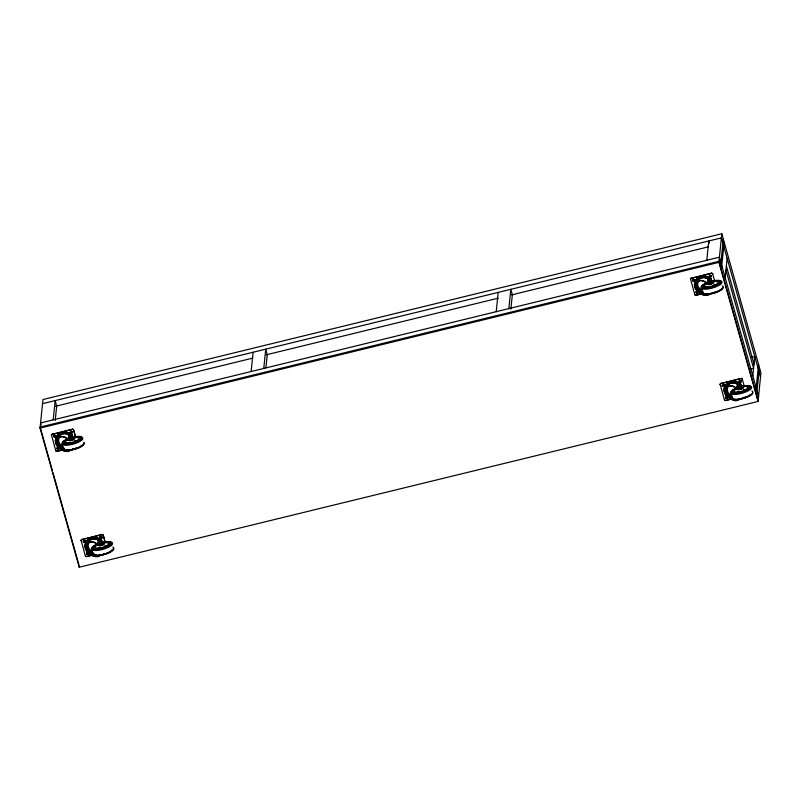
<?xml version="1.0" encoding="UTF-8"?>
<svg xmlns="http://www.w3.org/2000/svg" width="801" height="801" viewBox="0 0 801 801"><rect width="100%" height="100%" fill="white"/><g stroke="black" fill="none" stroke-linecap="round" stroke-linejoin="round"><path stroke-width="1.2" d="M70.438 436.144A7.74 7.339 5.8 0 0 69.146 435.023L68.265 440.3C70.818 441.341 75.364 438.307 71.81 439.569M100.055 541.386A7.74 7.339 5.8 0 0 98.763 540.264L97.882 545.541L102.969 544.55L100.796 544.81M712.409 283.284L708.845 284.385L712.399 283.314L710.928 278.578L709.306 278.948L708.705 283.985A1.872 1.101 61.2 0 1 707.834 283.574L704.109 281.121A16.1 9.492 61.2 0 0 699.924 280.41C691.023 282.322 697.491 294.538 704.079 295.179A15.97 9.412 61.2 0 0 708.404 295.068L710.367 293.577M736.82 389.086L737.821 384.22L736.93 389.486C742.417 390.067 742.607 387.434 740.725 388.695M56.981 448.43L57.111 447.839M70.298 432.68C70.959 434.102 73.031 431.819 72.3 432.75M83.394 541.146C87.289 538.542 83.634 545.581 83.454 540.885M88.871 553.601L88.821 553.07M99.765 537.331L100.025 536.79M101.967 537.721L101.256 536.66L99.795 537.201M692.655 280.35L693.486 281.311L694.777 280.65M694.857 280.68L694.948 280.14M696.039 292.515L696.319 291.564M709.225 276.055L709.285 275.934M711.448 276.375L710.317 277.066L709.346 276.625M722.322 385.922C721.371 384.82 723.814 387.994 724.464 385.772M722.432 385.902C724.104 387.784 725.476 383.609 722.692 384.86M738.852 381.616L739.543 380.685L740.965 381.096M741.035 381.016L740.965 381.937M40.05 428.114L42.954 399.539L721.801 233.772L760.95 372.886L758.046 401.461L79.199 567.228L40.05 428.114L718.898 262.348L721.801 233.772M52.315 434.112A1.091 1.031 5.8 0 0 51.544 435.374L51.524 435.584A1.091 1.031 5.8 0 1 52.295 434.322L72.32 429.226A1.091 1.031 5.8 0 1 73.652 429.977L75.604 436.915M53.206 419.864L55.169 400.59L56.691 405.997L55.219 420.455M53.917 435.754L55.059 435.243L55.89 436.064M54.508 435.303C51.985 436.635 55.589 438.037 55.86 436.535M64.15 449.641L57.091 451.363A1.091 1.031 5.8 0 1 55.76 450.613L55.78 450.412A1.091 1.031 5.8 0 0 57.111 451.153L62.999 449.721M57.352 447.739L58.443 447.268L59.274 448.089M57.041 448.49L57.752 449.371L58.964 448.88M68.265 440.3L68.636 435.153M68.155 439.899L69.287 434.613A1.091 1.031 5.8 0 0 69.647 434.773C71.689 437.016 70.158 432.059 69.857 440.44M70.148 432.16L71.379 431.188L72.37 432.099M70.178 432.43L70.688 433.241L71.609 433.041M75.584 437.126L73.632 430.187A1.091 1.031 5.8 0 0 72.3 429.436L72.32 429.226M68.425 438.738A8.721 2.593 -15.7 0 0 66.493 443.594A8.721 2.593 -15.7 0 0 80.01 439.208A8.721 2.593 -15.7 0 0 72.49 437.416L70.047 438.447L70.268 439.248L73.432 438.477L72.681 438.227L71.98 435.033M81.932 539.353A1.091 1.031 5.8 0 0 81.161 540.615L81.141 540.825A1.091 1.031 5.8 0 1 81.912 539.564L101.937 534.467A1.091 1.031 5.8 0 1 103.269 535.218L105.221 542.157M79.199 567.228L79.309 566.197M83.504 540.835L84.125 540.545M84.606 542.527L85.497 541.236L85.447 541.907M92.586 555.163L86.708 556.605A1.091 1.031 5.8 0 1 85.367 555.854L85.387 555.644A1.091 1.031 5.8 0 0 86.728 556.395L92.606 554.953M86.628 553.942L87.569 552.55L88.801 553.271M86.838 552.91L87.099 554.512L88.791 553.851M97.882 545.541L98.253 540.395M97.762 545.141L98.903 539.854A1.091 1.031 5.8 0 0 99.264 540.014C101.186 542.397 99.945 536.96 99.414 545.671M100.636 536.72C101.417 535.328 102.588 538.622 102.007 537.131M101.156 538.292C99.004 537.851 100.636 539.043 101.777 538.002M105.201 542.357L103.249 535.418A1.091 1.031 5.8 0 0 101.917 534.678L101.937 534.467M251.134 371.534L253.096 352.25M263.769 368.45L265.732 349.166L267.254 354.583L265.902 367.839M496.23 311.679L498.182 292.405M508.865 308.595L510.818 289.321L512.34 294.728L510.878 309.186M691.363 278.067A1.091 1.031 5.8 0 0 690.602 279.319L690.572 279.529A1.091 1.031 5.8 0 1 691.343 278.267L711.368 273.181A1.091 1.031 5.8 0 1 712.71 273.922L714.642 281.071M692.865 279.799L693.906 279.179L694.867 279.749M694.036 281.241L694.527 280.881M702.026 293.877L696.139 295.309A1.091 1.031 5.8 0 1 694.807 294.568L694.827 294.357A1.091 1.031 5.8 0 0 696.159 295.098L702.046 293.667M696.399 291.684L698.192 291.654M696.059 292.175L696.73 293.306L698.112 292.725M706.792 260.265L708.745 240.991L709.356 243.154M708.845 284.385L707.203 283.844L708.204 278.978A7.74 7.339 5.8 0 1 709.486 280.09M707.313 284.245L707.683 279.098M707.203 283.844L708.204 278.978M707.834 283.564L708.344 278.568A1.091 1.031 5.8 0 0 708.705 278.718L709.085 279.349L709.746 278.868M710.066 275.424C713.12 275.204 709.065 276.065 710.087 275.224M709.235 276.375L709.746 277.196L710.657 276.986M712.71 273.922L712.69 274.132A1.091 1.031 5.8 0 0 711.348 273.381L711.368 273.181M711.038 278.978L708.805 279.659L709.856 279.269M720.53 266.723L723.323 239.179M721.371 269.727L724.174 242.192M725.175 277.627L727.138 258.353M720.98 383.299A1.091 1.031 5.8 0 0 720.209 384.56L720.189 384.77A1.091 1.031 5.8 0 1 720.96 383.509L740.985 378.422A1.091 1.031 5.8 0 1 742.327 379.163L744.249 386.312M723.153 384.7L724.434 385.131M731.643 399.108L725.756 400.55A1.091 1.031 5.8 0 1 724.424 399.799L724.444 399.599A1.091 1.031 5.8 0 0 725.776 400.34L731.663 398.908M726.557 396.525L725.916 397.016L727.388 396.535L733.696 400.42A16.1 9.492 61.2 0 0 737.681 400.42L739.523 399.349M725.726 398.017L725.846 396.916L726.147 398.467L727.809 397.857L727.598 396.895L726.537 396.725M736.93 389.486L737.3 384.34M740.935 389.116L738.322 389.216A1.872 1.101 61.2 0 1 737.451 388.805L737.961 383.799A1.091 1.031 5.8 0 0 738.322 383.959C740.264 386.412 738.892 380.665 738.462 389.626M739.683 380.665L740.815 380.665L740.875 381.907M740.184 382.447C741.756 381.807 738.712 382.928 738.902 382.017M742.327 379.163L742.297 379.374A1.091 1.031 5.8 0 0 740.965 378.623L740.985 378.422M740.655 384.22L738.422 384.901L739.473 384.51M752.82 375.849L754.772 356.575L751.368 357.406M755.784 392.009L758.577 364.465M756.625 395.013L759.428 367.479M57.131 448.95L57.892 447.338M70.238 432.83L71.039 431.268M692.785 280.6L693.556 279.259M694.757 280.851L694.948 280.21L694.557 281.051M696.039 292.315L696.94 291.284M698.332 292.235L698.172 292.826M722.272 385.531L722.332 385.121M725.656 397.556L725.686 397.887M727.809 396.895L727.038 398.508M71.009 439.068L71.539 438.748M102.278 543.969L101.667 544.75M710.056 283.023C712.199 281.411 712.179 284.135 710.197 283.494M739.673 388.265L740.484 387.794M741.356 387.874L740.605 388.295M70.748 438.167L72.24 437.967M739.423 387.354L741.035 387.063A6.979 2.073 -15.7 0 1 747.173 388.525A6.979 2.073 -15.7 0 1 736.54 392.11A6.979 2.073 -15.7 0 1 737.431 388.395M71.519 433.261L72.4 432.36M692.665 280.22L692.805 279.699M697.421 293.266L698.332 292.105L698.212 292.765M711.408 276.435L711.468 275.975M724.545 385.181L724.494 385.852M738.822 381.486L739.703 380.455M102.959 544.6L101.487 539.874L100.305 540.164M55.83 436.665L54.989 437.296M101.967 537.872L101.957 537M711.408 276.575L710.567 277.206M727.879 397.877L727.919 397.146M57.031 448.17L57.372 447.529M83.334 541.055L83.234 541.846L84.626 542.327M694.878 280.47L694.928 280.28M740.995 381.877L740.995 381.156M71.259 438.157L72.42 437.706A10.904 3.244 -15.7 0 1 82.153 439.799A10.904 3.244 -15.7 0 1 64.881 445.236A10.904 3.244 -15.7 0 1 68.646 438.808M722.342 385.271L723.173 384.49M100.636 544.269L102.298 543.849M741.315 387.934L740.685 387.794M59.124 448.88L59.274 448.29L58.373 449.321M740.935 386.953L741.015 386.843A10.904 3.244 -15.7 0 1 750.917 388.885A10.904 3.244 -15.7 0 1 733.916 394.442A10.904 3.244 -15.7 0 1 736.61 388.275M88.721 553.962L87.99 554.562M101.907 537.841L101.136 538.492M101.136 554.582L98.964 556.345A15.97 9.412 61.2 0 1 94.638 556.455C88.05 555.834 81.592 543.619 90.483 541.686A16.1 9.492 61.2 0 1 94.668 542.407L98.393 544.85A1.872 1.101 61.2 0 0 99.264 545.251L101.887 545.171M740.184 398.528L739.764 399.088M71.319 449.631L69.006 451.233A16.1 9.492 61.2 0 1 65.021 451.223C58.433 450.593 51.975 438.387 60.866 436.445A15.97 9.412 61.2 0 1 65.482 437.356M739.944 388.074L740.414 388.245M100.405 554.763L98.423 556.064A15.229 8.971 61.2 0 1 94.598 556.074C88.37 555.473 82.253 543.919 90.663 542.087A15.229 8.971 61.2 0 1 94.688 542.788L98.263 545.181M709.846 293.466L707.854 294.778A15.229 8.971 61.2 0 1 704.039 294.778C697.801 294.187 691.684 282.633 700.104 280.801A15.229 8.971 61.2 0 1 704.119 281.501L707.704 283.894M53.887 435.594L53.807 436.775L55.079 437.076M99.965 537.05L100.656 536.51M86.919 553.02L87.509 552.57M72.631 438.768L72.47 438.888M105.031 553.932L103.81 554.212M714.382 292.776L714.292 292.846A8.721 2.593 -15.7 0 0 721.451 288.68M70.558 449.772L68.806 450.833A15.229 8.971 61.2 0 1 64.981 450.833C58.753 450.232 52.636 438.678 61.046 436.845M713.01 292.755L713.561 293.106M70.268 439.248L71.109 438.618L70.878 437.807M73.432 438.477L73.201 437.676L72.37 438.317L72.591 439.118M103.049 543.719L102.077 542.667L103.049 543.719L99.885 544.49L99.654 543.689L102.077 542.667A8.721 2.593 -15.7 0 1 109.697 544.37A8.721 2.593 -15.7 0 1 96.4 548.845A8.721 2.593 -15.7 0 1 97.512 544.209M99.885 544.49L100.716 543.849L100.495 543.048M102.818 542.918L101.987 543.559L102.208 544.36M709.095 282.403L711.508 281.371L712.479 282.433L709.326 283.204L709.095 282.403L712.479 282.433M709.326 283.204L710.157 282.563L709.926 281.762M712.259 281.632L711.418 282.272L711.648 283.073M742.096 387.664L741.125 386.613L742.096 387.664L738.933 388.445L738.712 387.634L741.125 386.613A8.721 2.593 -15.7 0 1 748.755 388.315A8.721 2.593 -15.7 0 1 735.458 392.79A8.721 2.593 -15.7 0 1 736.57 388.155M738.933 388.445L739.774 387.804L739.543 387.003M741.876 386.863L741.035 387.504L741.265 388.305M744.86 397.486L744.029 398.127L743.799 397.326M739.784 386.983L740.074 386.863M72.14 437.867L71.119 438.167M740.725 387.103L739.583 387.484L740.504 387.203M738.712 399.399L737.471 400.019A15.229 8.971 61.2 0 1 733.656 400.019C727.418 399.419 721.3 387.874 729.711 386.042M71.229 438.838L72.05 438.978M103.719 554.122L104.28 553.892M71.409 439.148L71.78 439.108M714.262 292.796L714.212 292.816A8.721 2.593 -15.7 0 1 705.301 293.546M710.076 283.073L711.538 282.873L710.857 282.993M71.079 437.887L71.73 437.596M71.539 438.247L72.06 438.067M104.721 554.132L104.02 554.352M54.488 435.514L55.69 435.824M71.019 431.479L72.22 431.789M57.872 447.539L59.204 448.099M58.463 449.111L57.231 448.85M693.536 279.459L694.787 279.829M694.127 281.031L692.995 280.871M696.92 291.494L698.132 291.804M697.511 293.056L696.059 292.305M84.105 540.755L85.306 541.065M87.489 552.78L88.771 553.211M87.94 554.382L86.898 554.142M740.144 382.267L739.093 382.027M727.058 398.297L725.816 397.927M72.24 439.449C73.672 438.828 71.359 439.439 72.581 439.839M71.76 438.628L72.681 438.608M713.821 292.976L713.391 293.066M101.427 544.279L102.057 544.169L100.686 544.41M740.494 387.844L741.175 387.814M42.533 403.674L721.381 237.897L722.903 243.314M54.989 406.417L252.936 358.077M266.292 354.813L498.242 298.172M511.599 294.908L708.334 246.868M52.295 434.322L72.3 429.436M691.343 278.267L711.348 273.381M70.688 434.923L71.87 434.633L73.352 439.308M68.746 435.554L69.797 435.293M707.794 279.499L708.855 279.249M70.798 435.323L69.757 435.714L71.97 435.173M70.047 438.447L72.681 438.227M68.776 439.619A1.872 1.101 61.2 0 0 69.657 440.019L72.15 439.529M714.412 292.896L712.83 293.276L712.6 292.475M750.177 369.111L753.591 368.28L725.946 270.057M81.912 539.564L101.917 534.678M720.96 383.509L740.965 378.623M739.353 384.11L740.535 383.819L742.026 388.505M98.363 540.795L99.414 540.535M737.411 384.74L738.462 384.49M100.415 540.565C97.392 540.995 102.308 541.206 101.487 539.874M99.654 543.689L102.298 543.468M738.712 387.634L741.356 387.414M103.389 554.572L104.971 554.182M740.494 388.285L739.713 388.345M72 438.568L72.32 438.588M71.479 438.317L70.888 438.127M72.46 437.426L73.201 437.676M75.444 448.049L76.195 448.3L75.354 448.94L73.031 449.071M734.147 386.543L737.451 388.795M65.482 437.356L68.786 439.609M737.32 389.136L733.736 386.743A15.229 8.971 61.2 0 0 729.721 386.052M68.656 439.949L65.071 437.556A15.229 8.971 61.2 0 0 61.056 436.855M727.769 396.705C724.264 393.752 723.774 386.072 729.531 385.641A15.97 9.412 61.2 0 1 734.147 386.543M692.835 280.931L692.705 280.41M72.28 431.639L72.39 432.16M709.255 276.715L709.195 276.515M723.754 246.318L758.157 368.6M759.008 371.604L760.529 377.021M726.367 265.922L754.011 364.145M720.95 262.588L719.418 257.181L40.571 422.948L41.181 425.111M721.791 265.602L756.204 387.874M757.045 390.888L758.577 396.295M758.157 400.43L719.008 261.306L40.15 427.083L52.305 470.267M718.898 262.348L758.046 401.461M710.928 278.578L711.678 281.471M740.535 383.819L741.295 386.703M711.508 281.371L711.739 282.172M709.836 282.653L710.066 283.454M739.453 387.894L739.683 388.695M690.602 279.319L694.807 294.568M720.209 384.56L724.424 399.799M71.87 434.633L72.641 437.376M70.788 438.708L71.009 439.509M100.405 543.949L100.626 544.75M51.544 435.374L55.76 450.613M81.161 540.615L85.367 555.854M52.976 472.65L78.999 565.116M63.9 448.67A8.18 7.76 5.8 0 1 56.951 438.227A8.18 7.76 5.8 0 1 69.287 434.613M62.758 445.877A6.118 5.797 5.8 0 1 60.425 436.205M64.39 449.091A8.731 8.28 5.8 0 1 55.97 441.581A8.731 8.28 5.8 0 1 62.598 432.74A8.731 8.28 5.8 0 1 72.781 437.887M63.92 448.119A7.74 7.339 5.8 0 1 57.692 437.536A7.74 7.339 5.8 0 1 70.258 435.804M63.449 447.008A7.089 6.718 5.8 0 1 58.373 437.296A7.089 6.718 5.8 0 1 69.577 435.584M61.957 449.341A9.272 8.791 5.8 0 1 57.792 434.953A9.272 8.791 5.8 0 1 73.221 437.736M61.837 449.091A9.272 8.791 5.8 0 1 58.032 434.532A9.272 8.791 5.8 0 1 73.412 437.957M72.24 437.226A10.253 3.044 -15.7 0 1 81.492 439.178A10.253 3.044 -15.7 0 1 65.512 444.395A10.253 3.044 -15.7 0 1 68.035 438.598M83.755 442.152A10.904 3.244 -15.7 0 1 74.213 449.031A10.904 3.244 -15.7 0 1 63.599 447.549M83.694 443.323A10.253 3.044 -15.7 0 1 74.723 449.341A10.253 3.044 -15.7 0 1 64.07 448.8M81.512 445.656A8.721 2.593 -15.7 0 1 67.414 449.741M72.551 437.616A8.721 2.593 -15.7 0 1 80.07 439.409A8.721 2.593 -15.7 0 1 66.543 443.794A8.721 2.593 -15.7 0 1 68.486 438.938M74.793 440.9A3.494 1.041 -15.7 0 1 76.005 441.792M69.547 443.374A3.494 1.041 -15.7 0 1 70.037 442.372M69.447 443.404A4.576 1.362 -15.7 0 1 70.067 443.023M69.897 443.343A4.576 1.362 -15.7 0 1 70.128 443.223M72.841 449.001A6.979 2.073 -15.7 0 1 72.37 449.091M68.355 443.283A6.758 2.013 -15.7 0 1 70.208 442.372M75.634 440.92A6.758 2.013 -15.7 0 1 78.218 440.88M82.313 444.945A8.721 2.593 -15.7 0 1 75.534 448.84A8.721 2.593 -15.7 0 1 66.783 449.802M67.995 443.273A6.758 2.013 -15.7 0 1 70.148 442.172M74.693 440.85A6.758 2.013 -15.7 0 1 78.168 440.67M72.44 437.967A6.979 2.073 -15.7 0 1 78.568 439.278A6.979 2.073 -15.7 0 1 68.125 442.923A6.979 2.073 -15.7 0 1 68.355 439.389M94.107 553.942A8.18 7.76 5.8 0 1 86.478 543.729A8.18 7.76 5.8 0 1 98.903 539.854M92.375 551.118A6.118 5.797 5.8 0 1 89.732 541.746M93.997 554.332A8.731 8.28 5.8 0 1 86.788 541.706A8.731 8.28 5.8 0 1 101.847 542.027M93.527 553.361A7.74 7.339 5.8 0 1 87.309 542.768A7.74 7.339 5.8 0 1 99.865 541.035M92.556 552.139A7.089 6.718 5.8 0 1 88.11 542.317A7.089 6.718 5.8 0 1 99.194 540.815M92.395 554.783A9.272 8.791 5.8 0 1 86.999 540.645A9.272 8.791 5.8 0 1 102.678 542.617M91.214 554.252A9.272 8.791 5.8 0 1 87.509 539.914A9.272 8.791 5.8 0 1 102.788 542.607M113.311 548.565A10.253 3.044 -15.7 0 1 103.97 554.672A10.253 3.044 -15.7 0 1 93.737 553.801M112.761 547.093A10.904 3.244 -15.7 0 1 104.601 554.052A10.904 3.244 -15.7 0 1 93.206 552.78M102.017 542.868A10.904 3.244 -15.7 0 1 111.86 544.94A10.904 3.244 -15.7 0 1 94.868 550.497A10.904 3.244 -15.7 0 1 97.552 544.33M101.857 542.467A10.253 3.044 -15.7 0 1 111.189 544.32A10.253 3.044 -15.7 0 1 95.489 549.646A10.253 3.044 -15.7 0 1 97.011 544.109M102.168 542.858A8.721 2.593 -15.7 0 1 109.757 544.57A8.721 2.593 -15.7 0 1 96.46 549.045A8.721 2.593 -15.7 0 1 97.572 544.41M111.88 549.977A8.721 2.593 -15.7 0 1 98.793 555.053M96.671 554.923A8.721 2.593 -15.7 0 1 96.05 554.753M104.611 546.142A3.494 1.041 -15.7 0 1 105.792 546.693M105.332 547.323A3.494 1.041 -15.7 0 1 105.051 547.514M99.074 548.254A3.494 1.041 -15.7 0 1 99.795 547.514M102.057 543.208A6.979 2.073 -15.7 0 1 108.185 544.51A6.979 2.073 -15.7 0 1 97.742 548.154A6.979 2.073 -15.7 0 1 97.972 544.63M97.912 548.325A6.758 2.013 -15.7 0 1 99.765 547.403M105.191 545.962A6.758 2.013 -15.7 0 1 107.474 545.882M111.93 550.177A8.721 2.593 -15.7 0 1 98.843 555.253M96.4 555.043A8.721 2.593 -15.7 0 1 96.11 554.953M98.303 548.335A6.758 2.013 -15.7 0 1 99.825 547.604M105.241 546.162A6.758 2.013 -15.7 0 1 106.843 546.052M732.575 397.857A8.18 7.76 5.8 0 1 725.616 387.414A8.18 7.76 5.8 0 1 737.961 383.799M732.585 397.306A7.74 7.339 5.8 0 1 726.427 386.593A7.74 7.339 5.8 0 1 739.123 385.191M731.854 395.193A6.118 5.797 5.8 0 1 728.79 385.692M732.414 398.227A8.731 8.28 5.8 0 1 726.197 385.151A8.731 8.28 5.8 0 1 741.195 386.523M731.613 396.084A7.089 6.718 5.8 0 1 727.168 386.272A7.089 6.718 5.8 0 1 738.252 384.77M731.934 398.818A9.272 8.791 5.8 0 1 725.826 384.87A9.272 8.791 5.8 0 1 741.616 386.342M731.794 398.588A9.272 8.791 5.8 0 1 726.046 384.42A9.272 8.791 5.8 0 1 741.846 386.553M740.905 386.412A10.253 3.044 -15.7 0 1 750.157 388.365A10.253 3.044 -15.7 0 1 734.177 393.581A10.253 3.044 -15.7 0 1 736.71 387.784M751.819 391.048A10.904 3.244 -15.7 0 1 743.268 398.107A10.904 3.244 -15.7 0 1 732.484 396.445M752.469 392.71A10.253 3.044 -15.7 0 1 743.388 398.528A10.253 3.044 -15.7 0 1 732.735 398.217M750.427 394.603A8.721 2.593 -15.7 0 1 738.882 398.928M741.215 386.803A8.721 2.593 -15.7 0 1 748.805 388.515A8.721 2.593 -15.7 0 1 735.518 392.991A8.721 2.593 -15.7 0 1 736.62 388.355M741.366 387.354A3.054 0.911 -15.7 0 1 743.058 388.375A3.054 0.911 -15.7 0 1 738.212 389.606A3.054 0.911 -15.7 0 1 739.874 387.744M738.162 392.12A3.494 1.041 -15.7 0 1 738.702 391.559M743.668 390.087A3.494 1.041 -15.7 0 1 744.82 390.488M745.721 396.916A6.979 2.073 -15.7 0 1 742.948 397.857M736.439 392.85A6.758 2.013 -15.7 0 1 738.071 391.909M743.859 390.167A6.758 2.013 -15.7 0 1 746.252 390.007M750.687 394.573A8.721 2.593 -15.7 0 1 738.933 399.128M736.129 392.84A6.758 2.013 -15.7 0 1 738.021 391.709M743.809 389.967A6.758 2.013 -15.7 0 1 746.192 389.807M702.958 292.615A8.18 7.76 5.8 0 1 696.009 282.172A8.18 7.76 5.8 0 1 708.344 278.568M702.237 289.952A6.118 5.797 5.8 0 1 698.893 280.781M703.438 293.036A8.731 8.28 5.8 0 1 695.048 285.727A8.731 8.28 5.8 0 1 701.245 276.786A8.731 8.28 5.8 0 1 711.578 281.281M702.968 292.065A7.74 7.339 5.8 0 1 696.74 281.481A7.74 7.339 5.8 0 1 709.306 279.749M701.996 290.843A7.089 6.718 5.8 0 1 697.551 281.031A7.089 6.718 5.8 0 1 708.635 279.529M701.165 293.336A9.272 8.791 5.8 0 1 696.66 279.108A9.272 8.791 5.8 0 1 712.119 281.321M701.316 293.166A9.272 8.791 5.8 0 1 696.71 278.858A9.272 8.791 5.8 0 1 712.229 281.311M722.852 287.469A10.253 3.044 -15.7 0 1 713.411 293.386A10.253 3.044 -15.7 0 1 703.118 292.745M722.202 285.807A10.904 3.244 -15.7 0 1 713.651 292.876A10.904 3.244 -15.7 0 1 702.867 291.204M711.458 281.572A10.904 3.244 -15.7 0 1 721.3 283.644A10.904 3.244 -15.7 0 1 704.299 289.201A10.904 3.244 -15.7 0 1 706.993 283.033M710.567 281.371A10.253 3.044 -15.7 0 1 720.71 282.933A10.253 3.044 -15.7 0 1 704.74 288.35A10.253 3.044 -15.7 0 1 707.093 282.543M711.608 281.562A8.721 2.593 -15.7 0 1 719.188 283.274A8.721 2.593 -15.7 0 1 705.901 287.759A8.721 2.593 -15.7 0 1 707.003 283.113M719.949 290.092A8.721 2.593 -15.7 0 1 705.781 293.556M714.051 284.846A3.494 1.041 -15.7 0 1 715.183 285.567M708.515 287.199A3.494 1.041 -15.7 0 1 709.225 286.217M708.895 287.098A4.576 1.362 -15.7 0 1 709.356 286.838M714.112 285.466A4.576 1.362 -15.7 0 1 715.774 285.496M711.488 281.912A6.979 2.073 -15.7 0 1 717.566 283.284A6.979 2.073 -15.7 0 1 706.923 286.868A6.979 2.073 -15.7 0 1 707.814 283.154M707.043 287.219A6.758 2.013 -15.7 0 1 708.404 286.468M714.192 284.725A6.758 2.013 -15.7 0 1 717.215 284.625M710.948 281.521A8.721 2.593 -15.7 0 1 719.268 282.923A8.721 2.593 -15.7 0 1 706.001 287.559A8.721 2.593 -15.7 0 1 706.953 282.913M707.403 287.229A6.758 2.013 -15.7 0 1 708.464 286.668M715.223 292.025A6.979 2.073 -15.7 0 1 712.369 292.846M86.638 553.331L86.648 553.271M70.688 440.44A3.054 0.911 -15.7 0 0 74.904 438.447A3.054 0.911 -15.7 0 0 70.298 438.918A3.054 0.911 -15.7 0 0 70.688 440.44M100.305 545.681A3.054 0.911 -15.7 0 0 104.52 543.689A3.054 0.911 -15.7 0 0 99.915 544.159A3.054 0.911 -15.7 0 0 100.305 545.681M709.736 284.385A3.054 0.911 -15.7 0 0 713.951 282.393A3.054 0.911 -15.7 0 0 709.346 282.863A3.054 0.911 -15.7 0 0 709.736 284.385"/></g></svg>
